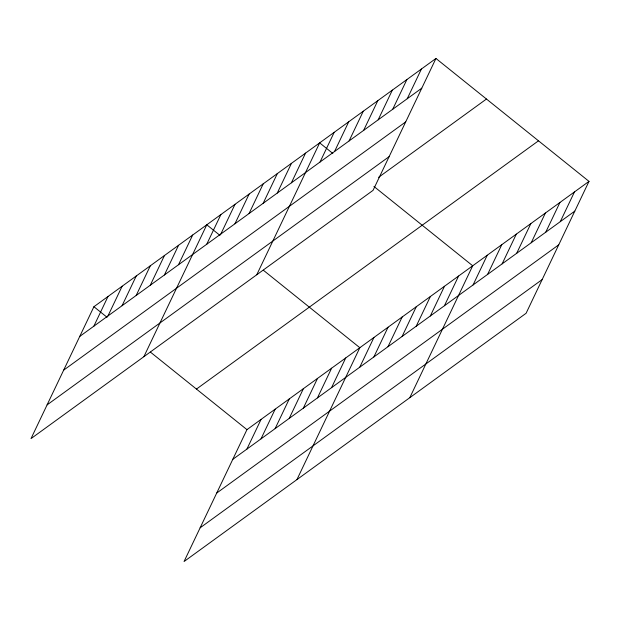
<?xml version="1.0" encoding="UTF-8"?>
<svg xmlns="http://www.w3.org/2000/svg" width="620" height="620" viewBox="0 0 620 620"><rect width="100%" height="100%" fill="white"/><g stroke="black" fill="none" stroke-linecap="round" stroke-linejoin="round"><path stroke-width="0.93" d="M435.953 58.466L93.915 306.722L31 438.619L373.046 190.363L435.953 58.466L589 181.381L526.086 313.278L184.047 561.534L246.954 429.637L589 181.381M93.852 326.19L108.019 296.476M107.958 315.944L122.132 286.238M122.07 305.707L136.237 276.001M136.183 295.469L150.35 265.755M150.288 285.223L164.463 255.518M164.401 274.986L178.568 245.272M178.506 264.74L192.68 235.034M143.871 356.694L206.786 224.797L219.96 235.375M206.724 244.264L220.898 214.551M220.836 234.019L235.003 204.313M234.941 223.781L249.116 194.076M249.054 213.544L263.221 183.83M263.167 203.298L277.334 173.592M277.272 193.06L291.447 163.355M291.385 182.815L305.551 153.109M256.75 274.769L319.664 142.871L332.839 153.45M320.029 162.029L334.196 132.316M334.567 151.474L348.735 121.768M349.099 140.926L363.274 111.22M363.638 130.37L377.812 100.665M378.177 119.823L392.344 90.117M392.716 109.275L406.883 79.561M407.247 98.719L421.422 69.014M246.892 449.105L261.067 419.399M261.005 438.867L275.172 409.161M275.117 428.629L289.284 398.916M289.222 418.384L303.397 388.678M303.335 408.146L317.502 378.433M317.44 397.9L331.615 368.195M331.553 387.663L345.72 357.957M296.918 479.617L359.833 347.712L263.322 270.204M359.771 367.179L373.938 337.474M373.876 356.942L388.05 327.236M387.988 346.704L402.155 316.99M402.101 336.459L416.268 306.753M416.206 326.221L430.381 296.515M430.319 315.983L444.486 286.269M444.424 305.738L458.599 276.032M409.789 397.691L472.704 265.786L373.938 186.465M473.075 284.944L487.243 255.238M487.607 274.397L501.782 244.691M502.146 263.849L516.313 234.135M516.685 253.293L530.852 223.588M531.216 242.746L545.391 213.032M545.755 232.19L559.93 202.484M560.294 221.642L574.461 191.936M79.74 336.428L421.786 88.172M63.659 370.148L405.705 121.892M47.081 404.899L389.128 156.635M378.58 177.328L486.46 99.029M196.455 389.073L538.493 140.817M232.787 459.35L574.833 211.095M216.698 493.071L558.744 244.815M200.128 527.814L542.175 279.558M93.915 306.722L107.09 317.3M150.451 352.129L246.954 429.637"/></g></svg>
